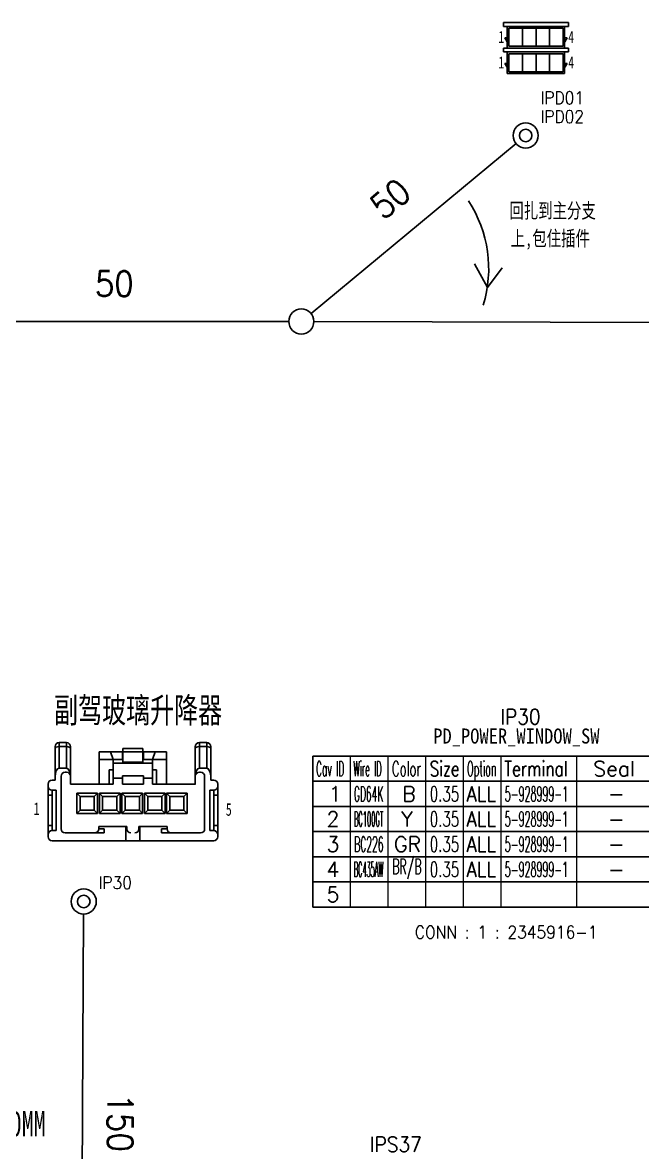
# Model space of a CAD drawing. Header units: inches. Extents: x 47316 to 59086, y 3141 to 11743.
# Drawn here: x 52960.1 to 53083.3, y 8458.5 to 8683.1 of the extents above; entities that cross this region are included whole.
import ezdxf

# ---------------------------------------------------------------- set-up
doc = ezdxf.new("R2010")
doc.units = ezdxf.units.IN
doc.header["$MEASUREMENT"] = 0
doc.layers.add('___SHELL', color=7, linetype='Continuous')
doc.styles.add('MtX_FangSong_GB2312', font='')
doc.styles.add('MtX_STFangsong', font='')
doc.styles.get("Standard").update_dxf_attribs({"font": ''})
doc.styles.get('MtX_FangSong_GB2312').set_extended_font_data('FangSong_GB2312')
doc.styles.get('MtX_STFangsong').set_extended_font_data('STFangsong')
doc.styles.get('Standard').set_extended_font_data('SimSun')
doc.linetypes.add('_VH_FOAM_COVERING_2', pattern='A,0.0001,[31,VeSys.shx,S=0.1,R=0,X=0,Y=0],-0.4,[31,VeSys.shx,S=0.1,R=180,X=0,Y=0],-0.0001', length=0.4002)
doc.linetypes.add('_VH_OTCON', pattern='A,0.0001,[7,VeSys.shx,S=0.1,R=0,X=0,Y=0],-0.4,[7,VeSys.shx,S=0.1,R=0,X=0,Y=0],-0.4,["X",Standard,S=1,R=0,X=-0.5,Y=-0.5],-0.0001,[7,VeSys.shx,S=0.1,R=0,X=0,Y=0],-0.4', length=1.2002)
doc.linetypes.add('_VH_UNTAPED', pattern='A,0.0001,[17,VeSys.shx,S=0.1,R=0,X=0,Y=0],-0.4', length=0.4001)

msp = doc.modelspace()

# ---------------------------------------------------------------- linework, layer by layer
at = {"color": 0, "lineweight": -2}
for p, q in [((53068.6, 8683.13), (53055.72, 8683.13)), ((53055.72, 8683.13), (53055.72, 8682.37)), ((53055.72, 8682.37), (53068.6, 8682.37)), ((53056.46, 8682.37), (53067.85, 8682.37)), ((53056.46, 8678.05), (53056.46, 8682.37)), ((53059.47, 8682.02), (53056.77, 8682.02)), ((53056.77, 8682.02), (53056.77, 8678.42)), ((53059.47, 8682.02), (53056.77, 8682.02)), ((53056.77, 8682.02), (53056.77, 8678.42)), ((53059.47, 8678.42), (53059.47, 8682.02)), ((53059.47, 8678.42), (53059.47, 8682.02)), ((53062.17, 8682.02), (53059.47, 8682.02)), ((53059.47, 8682.02), (53059.47, 8678.42)), ((53062.17, 8678.42), (53062.17, 8682.02)), ((53064.87, 8682.02), (53062.17, 8682.02)), ((53062.17, 8682.02), (53062.17, 8678.42)), ((53064.87, 8678.42), (53064.87, 8682.02)), ((53067.57, 8682.02), (53064.87, 8682.02)), ((53064.87, 8682.02), (53064.87, 8678.42)), ((53067.57, 8678.42), (53067.57, 8682.02)), ((53067.85, 8682.37), (53067.85, 8678.05)), ((53068.6, 8682.37), (53068.6, 8683.13)), ((53056.46, 8679.31), (53055.95, 8680.1)), ((53055.95, 8680.1), (53056.46, 8680.1)), ((53067.88, 8679.31), (53068.38, 8680.1)), ((53068.38, 8680.1), (53067.88, 8680.1)), ((53068.6, 8678.05), (53055.72, 8678.05)), ((53055.72, 8678.05), (53055.72, 8677.29)), ((53055.72, 8677.29), (53068.6, 8677.29)), ((53067.85, 8678.05), (53056.46, 8678.05)), ((53056.46, 8677.29), (53067.85, 8677.29)), ((53056.46, 8672.98), (53056.46, 8677.29)), ((53056.77, 8678.42), (53059.47, 8678.42)), ((53056.77, 8678.42), (53059.47, 8678.42)), ((53059.47, 8676.94), (53056.77, 8676.94)), ((53056.77, 8676.94), (53056.77, 8673.34)), ((53059.47, 8676.94), (53056.77, 8676.94)), ((53056.77, 8676.94), (53056.77, 8673.34)), ((53059.47, 8678.42), (53062.17, 8678.42)), ((53059.47, 8673.34), (53059.47, 8676.94)), ((53059.47, 8673.34), (53059.47, 8676.94)), ((53062.17, 8676.94), (53059.47, 8676.94)), ((53059.47, 8676.94), (53059.47, 8673.34)), ((53062.17, 8678.42), (53064.87, 8678.42)), ((53062.17, 8673.34), (53062.17, 8676.94)), ((53064.87, 8676.94), (53062.17, 8676.94)), ((53062.17, 8676.94), (53062.17, 8673.34)), ((53064.87, 8678.42), (53067.57, 8678.42)), ((53064.87, 8673.34), (53064.87, 8676.94)), ((53067.57, 8676.94), (53064.87, 8676.94)), ((53064.87, 8676.94), (53064.87, 8673.34)), ((53067.57, 8673.34), (53067.57, 8676.94)), ((53067.85, 8677.29), (53067.85, 8672.98)), ((53068.6, 8677.29), (53068.6, 8678.05)), ((53056.46, 8674.24), (53055.95, 8675.02)), ((53055.95, 8675.02), (53056.46, 8675.02)), ((53067.88, 8674.24), (53068.38, 8675.02)), ((53068.38, 8675.02), (53067.88, 8675.02)), ((53067.85, 8672.98), (53056.46, 8672.98)), ((53056.77, 8673.34), (53059.47, 8673.34)), ((53056.77, 8673.34), (53059.47, 8673.34)), ((53059.47, 8673.34), (53062.17, 8673.34)), ((53062.17, 8673.34), (53064.87, 8673.34)), ((53064.87, 8673.34), (53067.57, 8673.34)), ((53049.95, 8635.2), (53052.5, 8630.5)), ((53052.5, 8630.5), (53055.46, 8634.41))]:
    msp.add_line(p, q, dxfattribs=at)
at = {"color": 0, "linetype": '_VH_UNTAPED', "lineweight": -2, "ltscale": 5}
msp.add_line((53017.43, 8625.31), (53058.19, 8659.08), dxfattribs=at)
at = {"color": 0, "linetype": '_VH_OTCON', "lineweight": -2, "ltscale": 5}
for p, q in [((52943.22, 8623.72), (53013, 8623.72)), ((53180.66, 8623.25), (53018, 8623.71))]:
    msp.add_line(p, q, dxfattribs=at)
at = {"color": 0, "linetype": 'Continuous', "lineweight": -2}
for p, q in [((53017.76, 8537.3), (53100.26, 8537.3)), ((53017.76, 8532.3), (53017.76, 8537.3)), ((53017.76, 8532.3), (53100.26, 8532.3))]:
    msp.add_line(p, q, dxfattribs=at)
at = {"color": 7, "linetype": 'Continuous', "lineweight": 15}
for p, q in [((53025.26, 8532.3), (53025.26, 8537.3)), ((53032.76, 8532.3), (53032.76, 8537.3)), ((53040.26, 8532.3), (53040.26, 8537.3)), ((53047.76, 8532.3), (53047.76, 8537.3)), ((53055.26, 8532.3), (53055.26, 8537.3)), ((53070.26, 8532.3), (53070.26, 8537.3))]:
    msp.add_line(p, q, dxfattribs=at)
at = {"color": 102, "linetype": 'Continuous', "lineweight": 15}
for p, q in [((53025.26, 8527.3), (53025.26, 8532.3)), ((53032.76, 8527.3), (53032.76, 8532.3)), ((53040.26, 8527.3), (53040.26, 8532.3)), ((53047.76, 8527.3), (53047.76, 8532.3)), ((53055.26, 8527.3), (53055.26, 8532.3)), ((53070.26, 8527.3), (53070.26, 8532.3)), ((53025.26, 8522.3), (53025.26, 8527.3)), ((53032.76, 8522.3), (53032.76, 8527.3)), ((53040.26, 8522.3), (53040.26, 8527.3)), ((53047.76, 8522.3), (53047.76, 8527.3)), ((53055.26, 8522.3), (53055.26, 8527.3)), ((53070.26, 8522.3), (53070.26, 8527.3)), ((53025.26, 8517.3), (53025.26, 8522.3)), ((53032.76, 8517.3), (53032.76, 8522.3)), ((53040.26, 8517.3), (53040.26, 8522.3)), ((53047.76, 8517.3), (53047.76, 8522.3)), ((53055.26, 8517.3), (53055.26, 8522.3)), ((53070.26, 8517.3), (53070.26, 8522.3)), ((53025.26, 8512.3), (53025.26, 8517.3)), ((53032.76, 8512.3), (53032.76, 8517.3)), ((53040.26, 8512.3), (53040.26, 8517.3)), ((53047.76, 8512.3), (53047.76, 8517.3)), ((53055.26, 8512.3), (53055.26, 8517.3)), ((53070.26, 8512.3), (53070.26, 8517.3)), ((53025.26, 8507.3), (53025.26, 8512.3)), ((53032.76, 8507.3), (53032.76, 8512.3)), ((53040.26, 8507.3), (53040.26, 8512.3)), ((53047.76, 8507.3), (53047.76, 8512.3)), ((53055.26, 8507.3), (53055.26, 8512.3)), ((53070.26, 8507.3), (53070.26, 8512.3))]:
    msp.add_line(p, q, dxfattribs=at)
at = {"color": 0, "linetype": '_VH_FOAM_COVERING_2', "lineweight": -2, "ltscale": 5}
msp.add_line((52972.22, 8505.9), (52971.75, 8424.22), dxfattribs=at)
at = {"color": 0, "linetype": 'Continuous', "lineweight": -2}
for points in [[(53017.76, 8527.3), (53017.76, 8532.3), (53100.26, 8532.3), (53100.26, 8527.3)], [(53017.76, 8522.3), (53017.76, 8527.3), (53100.26, 8527.3), (53100.26, 8522.3)], [(53017.76, 8517.3), (53017.76, 8522.3), (53100.26, 8522.3), (53100.26, 8517.3)], [(53017.76, 8512.3), (53017.76, 8517.3), (53100.26, 8517.3), (53100.26, 8512.3)], [(53017.76, 8507.3), (53017.76, 8512.3), (53100.26, 8512.3), (53100.26, 8507.3)]]:
    msp.add_lwpolyline(points, close=True, dxfattribs=at)
for centre, radius in [((53060.11, 8660.68), 2.5), ((53060.11, 8660.68), 1.25), ((53015.5, 8623.72), 2.5), ((52972.23, 8508.4), 2.5), ((52972.23, 8508.4), 1.25)]:
    msp.add_circle(centre, radius, dxfattribs=at)
at = {"color": 0, "lineweight": -2}
msp.add_arc((53028.23, 8634.23), 24.53, 342.8197, 33.2128, dxfattribs=at)
at = {"layer": '___SHELL', "color": 0, "lineweight": -2, "ltscale": 0.01825}
for p, q in [((52968.8, 8539.99), (52967.34, 8539.99)), ((52995.22, 8539.99), (52996.68, 8539.99)), ((52967.34, 8539.21), (52968.8, 8539.21)), ((52996.68, 8539.21), (52995.22, 8539.21)), ((52967.34, 8534.89), (52968.8, 8534.89)), ((52996.68, 8534.89), (52995.22, 8534.89))]:
    msp.add_line(p, q, dxfattribs=at)
at = {"layer": '___SHELL', "color": 0, "lineweight": -2, "ltscale": 0.009726}
for p, q in [((52967.34, 8539.99), (52967.34, 8539.21)), ((52968.8, 8539.21), (52968.8, 8539.99)), ((52995.22, 8539.21), (52995.22, 8539.99)), ((52996.68, 8539.99), (52996.68, 8539.21))]:
    msp.add_line(p, q, dxfattribs=at)
at = {"layer": '___SHELL', "color": 0, "lineweight": -2, "ltscale": 0.004539}
for p, q in [((52966.54, 8539.19), (52966.54, 8538.83)), ((52969.6, 8538.83), (52969.6, 8539.19)), ((52994.42, 8538.83), (52994.42, 8539.19)), ((52997.48, 8539.19), (52997.48, 8538.83))]:
    msp.add_line(p, q, dxfattribs=at)
at = {"layer": '___SHELL', "color": 0, "lineweight": -2, "ltscale": 0.06999}
for p, q in [((52966.54, 8533.23), (52966.54, 8538.83)), ((52997.48, 8533.23), (52997.48, 8538.83))]:
    msp.add_line(p, q, dxfattribs=at)
at = {"layer": '___SHELL', "color": 0, "lineweight": -2, "ltscale": 0.054024}
for p, q in [((52967.34, 8534.89), (52967.34, 8539.21)), ((52968.8, 8539.21), (52968.8, 8534.89)), ((52995.22, 8539.21), (52995.22, 8534.89)), ((52996.68, 8534.89), (52996.68, 8539.21))]:
    msp.add_line(p, q, dxfattribs=at)
at = {"layer": '___SHELL', "color": 0, "lineweight": -2, "ltscale": 0.068729}
for p, q in [((52969.6, 8538.83), (52969.6, 8533.33)), ((52994.42, 8538.83), (52994.42, 8533.33))]:
    msp.add_line(p, q, dxfattribs=at)
at = {"layer": '___SHELL', "color": 0, "lineweight": -2, "ltscale": 0.028}
for p, q in [((52975.31, 8538.17), (52977.55, 8538.17)), ((52988.71, 8538.17), (52986.47, 8538.17))]:
    msp.add_line(p, q, dxfattribs=at)
at = {"layer": '___SHELL', "color": 0, "lineweight": -2, "ltscale": 0.01925}
for p, q in [((52975.31, 8538.17), (52975.31, 8536.63)), ((52988.71, 8538.17), (52988.71, 8536.63))]:
    msp.add_line(p, q, dxfattribs=at)
at = {"layer": '___SHELL', "color": 0, "lineweight": -2, "ltscale": 0.020483}
for p, q in [((52977.55, 8538.17), (52978.11, 8536.63)), ((52986.47, 8538.17), (52985.91, 8536.63))]:
    msp.add_line(p, q, dxfattribs=at)
at = {"layer": '___SHELL', "color": 0, "lineweight": -2, "ltscale": 0.029501}
for p, q in [((52977.55, 8538.17), (52979.91, 8538.17)), ((52986.47, 8538.17), (52984.11, 8538.17))]:
    msp.add_line(p, q, dxfattribs=at)
at = {"layer": '___SHELL', "color": 0, "lineweight": -2, "ltscale": 0.019251}
for p, q in [((52979.91, 8538.17), (52979.93, 8536.63)), ((52984.11, 8538.17), (52984.09, 8536.63))]:
    msp.add_line(p, q, dxfattribs=at)
at = {"layer": '___SHELL', "color": 0, "lineweight": -2, "ltscale": 0.00875}
for p, q in [((52980.01, 8538.13), (52980.01, 8538.83)), ((52984.01, 8538.13), (52984.01, 8538.83))]:
    msp.add_line(p, q, dxfattribs=at)
at = {"layer": '___SHELL', "color": 0, "lineweight": -2, "ltscale": 0.05}
for p, q in [((52982.01, 8538.83), (52980.01, 8538.83)), ((52982.01, 8538.13), (52980.01, 8538.13)), ((52982.01, 8538.83), (52984.01, 8538.83)), ((52982.01, 8538.13), (52984.01, 8538.13)), ((52982.01, 8536.1), (52980.01, 8536.1)), ((52982.01, 8536.1), (52984.01, 8536.1))]:
    msp.add_line(p, q, dxfattribs=at)
at = {"layer": '___SHELL', "color": 0, "lineweight": -2, "ltscale": 0.025339}
for p, q in [((52980.01, 8536.1), (52980.01, 8538.13)), ((52984.01, 8536.1), (52984.01, 8538.13))]:
    msp.add_line(p, q, dxfattribs=at)
at = {"layer": '___SHELL', "color": 0, "lineweight": -2, "ltscale": 0.034999}
for p, q in [((52975.31, 8536.63), (52978.11, 8536.63)), ((52988.71, 8536.63), (52985.91, 8536.63))]:
    msp.add_line(p, q, dxfattribs=at)
at = {"layer": '___SHELL', "color": 0, "lineweight": -2, "ltscale": 0.06125}
for p, q in [((52975.31, 8531.73), (52975.31, 8536.63)), ((52988.71, 8531.73), (52988.71, 8536.63))]:
    msp.add_line(p, q, dxfattribs=at)
at = {"layer": '___SHELL', "color": 0, "lineweight": -2, "ltscale": 0.022752}
for p, q in [((52979.93, 8536.63), (52978.11, 8536.63)), ((52984.09, 8536.63), (52985.91, 8536.63))]:
    msp.add_line(p, q, dxfattribs=at)
at = {"layer": '___SHELL', "color": 0, "lineweight": -2, "ltscale": 0.008794}
for p, q in [((52978.11, 8536.63), (52978.11, 8535.92)), ((52985.91, 8536.63), (52985.91, 8535.92))]:
    msp.add_line(p, q, dxfattribs=at)
at = {"layer": '___SHELL', "color": 0, "lineweight": -2, "ltscale": 0.0375}
for p, q in [((52978.11, 8535.92), (52978.11, 8532.92)), ((52985.91, 8535.92), (52985.91, 8532.92))]:
    msp.add_line(p, q, dxfattribs=at)
at = {"layer": '___SHELL', "color": 0, "lineweight": -2, "ltscale": 0.097501}
for q in [(52978.11, 8535.92), (52985.91, 8535.92)]:
    msp.add_line((52982.01, 8535.92), q, dxfattribs=at)
at = {"layer": '___SHELL', "color": 0, "lineweight": -2, "ltscale": 0.002249}
for p, q in [((52979.83, 8536.63), (52980.01, 8536.63)), ((52984.19, 8536.63), (52984.01, 8536.63))]:
    msp.add_line(p, q, dxfattribs=at)
at = {"layer": '___SHELL', "color": 0, "lineweight": -2, "ltscale": 0.008721}
for p, q in [((52966.54, 8533.23), (52966.54, 8532.53)), ((52997.48, 8533.23), (52997.48, 8532.53))]:
    msp.add_line(p, q, dxfattribs=at)
at = {"layer": '___SHELL', "color": 0, "lineweight": -2, "ltscale": 0.1305}
for p, q in [((52967.74, 8533.29), (52967.74, 8522.85)), ((52996.28, 8533.29), (52996.28, 8522.85))]:
    msp.add_line(p, q, dxfattribs=at)
at = {"layer": '___SHELL', "color": 0, "lineweight": -2, "ltscale": 0.00325}
for p, q in [((52968.54, 8534.09), (52968.8, 8534.09)), ((52995.48, 8534.09), (52995.22, 8534.09))]:
    msp.add_line(p, q, dxfattribs=at)
at = {"layer": '___SHELL', "color": 0, "lineweight": -2, "ltscale": 0.0195}
for p, q in [((52969.6, 8531.73), (52969.6, 8533.29)), ((52994.42, 8531.73), (52994.42, 8533.29))]:
    msp.add_line(p, q, dxfattribs=at)
at = {"layer": '___SHELL', "color": 0, "lineweight": -2, "ltscale": 0.036}
for p, q in [((52977.31, 8531.73), (52977.31, 8534.61)), ((52986.71, 8531.73), (52986.71, 8534.61))]:
    msp.add_line(p, q, dxfattribs=at)
at = {"layer": '___SHELL', "color": 0, "lineweight": -2, "ltscale": 0.009999}
for p, q in [((52978.11, 8534.61), (52977.31, 8534.61)), ((52985.91, 8534.61), (52986.71, 8534.61))]:
    msp.add_line(p, q, dxfattribs=at)
at = {"layer": '___SHELL', "color": 0, "lineweight": -2, "ltscale": 0.014956}
for p, q in [((52978.11, 8532.92), (52978.11, 8531.73)), ((52979.91, 8531.73), (52979.91, 8532.92)), ((52984.11, 8531.73), (52984.11, 8532.92)), ((52985.91, 8532.92), (52985.91, 8531.73))]:
    msp.add_line(p, q, dxfattribs=at)
at = {"layer": '___SHELL', "color": 0, "lineweight": -2, "ltscale": 0.022501}
for p, q in [((52978.11, 8532.92), (52979.91, 8532.92)), ((52985.91, 8532.92), (52984.11, 8532.92))]:
    msp.add_line(p, q, dxfattribs=at)
at = {"layer": '___SHELL', "color": 0, "lineweight": -2, "ltscale": 0.005795}
for p, q in [((52979.91, 8532.92), (52979.91, 8533.39)), ((52984.11, 8532.92), (52984.11, 8533.39))]:
    msp.add_line(p, q, dxfattribs=at)
at = {"layer": '___SHELL', "color": 0, "lineweight": -2, "ltscale": 0.052499}
for p, q in [((52979.91, 8533.39), (52982.01, 8533.39)), ((52984.11, 8533.39), (52982.01, 8533.39)), ((52979.91, 8531.73), (52982.01, 8531.73)), ((52984.11, 8531.73), (52982.01, 8531.73))]:
    msp.add_line(p, q, dxfattribs=at)
at = {"layer": '___SHELL', "color": 0, "lineweight": -2, "ltscale": 0.005}
for p, q in [((52965.14, 8531.33), (52965.14, 8531.73)), ((52998.88, 8531.33), (52998.88, 8531.73)), ((52965.14, 8521.29), (52965.14, 8521.69)), ((52998.88, 8521.29), (52998.88, 8521.69))]:
    msp.add_line(p, q, dxfattribs=at)
at = {"layer": '___SHELL', "color": 0, "lineweight": -2, "ltscale": 0.0225}
for p, q in [((52965.14, 8529.53), (52965.14, 8531.33)), ((52998.88, 8529.53), (52998.88, 8531.33)), ((52965.14, 8521.69), (52965.14, 8523.49)), ((52998.88, 8521.69), (52998.88, 8523.49))]:
    msp.add_line(p, q, dxfattribs=at)
at = {"layer": '___SHELL', "color": 0, "lineweight": -2, "ltscale": 0.0075}
for p, q in [((52965.94, 8532.53), (52966.54, 8532.53)), ((52998.08, 8532.53), (52997.48, 8532.53))]:
    msp.add_line(p, q, dxfattribs=at)
at = {"layer": '___SHELL', "color": 0, "lineweight": -2, "ltscale": 0.010001}
for p, q in [((52966.74, 8530.53), (52965.94, 8530.53)), ((52997.28, 8530.53), (52998.08, 8530.53)), ((52965.94, 8529.53), (52965.14, 8529.53)), ((52998.08, 8529.53), (52998.88, 8529.53)), ((52965.94, 8523.49), (52965.14, 8523.49)), ((52965.94, 8522.49), (52966.74, 8522.49)), ((52998.08, 8522.49), (52997.28, 8522.49)), ((52998.08, 8523.49), (52998.88, 8523.49))]:
    msp.add_line(p, q, dxfattribs=at)
at = {"layer": '___SHELL', "color": 0, "lineweight": -2, "ltscale": 0.1005}
for p, q in [((52965.94, 8522.49), (52965.94, 8530.53)), ((52966.74, 8530.53), (52966.74, 8522.49)), ((52997.28, 8530.53), (52997.28, 8522.49)), ((52998.08, 8522.49), (52998.08, 8530.53))]:
    msp.add_line(p, q, dxfattribs=at)
at = {"layer": '___SHELL', "color": 0, "lineweight": -2, "ltscale": 0.049249}
for p, q in [((52969.59, 8531.73), (52978.11, 8531.73)), ((52994.43, 8531.73), (52985.91, 8531.73))]:
    msp.add_line(p, q, dxfattribs=at)
at = {"layer": '___SHELL', "color": 0, "lineweight": -2, "ltscale": 0.0755}
for p, q in [((52965.14, 8523.49), (52965.14, 8529.53)), ((52998.88, 8523.49), (52998.88, 8529.53))]:
    msp.add_line(p, q, dxfattribs=at)
at = {"layer": '___SHELL', "color": 0, "lineweight": -2}
for p, q in [((52970.87, 8529.93), (52974.97, 8529.93)), ((52970.87, 8525.91), (52970.87, 8529.93)), ((52970.87, 8529.93), (52971.51, 8529.29)), ((52970.87, 8529.93), (52974.97, 8529.93)), ((52970.87, 8525.91), (52970.87, 8529.93)), ((52970.87, 8529.93), (52971.51, 8529.29)), ((52971.51, 8529.29), (52974.33, 8529.29)), ((52971.51, 8526.55), (52971.51, 8529.29)), ((52971.51, 8529.29), (52974.33, 8529.29)), ((52971.51, 8526.55), (52971.51, 8529.29)), ((52974.97, 8529.93), (52974.33, 8529.29)), ((52974.97, 8529.93), (52974.33, 8529.29)), ((52974.33, 8529.29), (52974.33, 8526.55)), ((52974.33, 8529.29), (52974.33, 8526.55)), ((52974.97, 8529.93), (52974.97, 8525.91)), ((52974.97, 8529.93), (52974.97, 8525.91)), ((52975.35, 8529.93), (52979.45, 8529.93)), ((52975.35, 8525.91), (52975.35, 8529.93)), ((52975.35, 8529.93), (52975.99, 8529.29)), ((52975.35, 8529.93), (52979.45, 8529.93)), ((52975.35, 8525.91), (52975.35, 8529.93)), ((52975.35, 8529.93), (52975.99, 8529.29)), ((52975.99, 8529.29), (52978.81, 8529.29)), ((52975.99, 8526.55), (52975.99, 8529.29)), ((52975.99, 8529.29), (52978.81, 8529.29)), ((52975.99, 8526.55), (52975.99, 8529.29)), ((52979.45, 8529.93), (52978.81, 8529.29)), ((52979.45, 8529.93), (52978.81, 8529.29)), ((52978.81, 8529.29), (52978.81, 8526.55)), ((52978.81, 8529.29), (52978.81, 8526.55)), ((52979.45, 8529.93), (52979.45, 8525.91)), ((52979.45, 8529.93), (52979.45, 8525.91)), ((52979.83, 8529.93), (52983.93, 8529.93)), ((52979.83, 8525.91), (52979.83, 8529.93)), ((52979.83, 8529.93), (52980.47, 8529.29)), ((52979.83, 8529.93), (52983.93, 8529.93)), ((52979.83, 8525.91), (52979.83, 8529.93)), ((52979.83, 8529.93), (52980.47, 8529.29)), ((52980.47, 8529.29), (52983.29, 8529.29)), ((52980.47, 8526.55), (52980.47, 8529.29)), ((52980.47, 8529.29), (52983.29, 8529.29)), ((52980.47, 8526.55), (52980.47, 8529.29)), ((52983.93, 8529.93), (52983.29, 8529.29)), ((52983.93, 8529.93), (52983.29, 8529.29)), ((52983.29, 8529.29), (52983.29, 8526.55)), ((52983.29, 8529.29), (52983.29, 8526.55)), ((52983.93, 8529.93), (52983.93, 8525.91)), ((52983.93, 8529.93), (52983.93, 8525.91)), ((52984.31, 8529.93), (52988.41, 8529.93)), ((52984.31, 8525.91), (52984.31, 8529.93)), ((52984.31, 8529.93), (52984.95, 8529.29)), ((52984.31, 8529.93), (52988.41, 8529.93)), ((52984.31, 8525.91), (52984.31, 8529.93)), ((52984.31, 8529.93), (52984.95, 8529.29)), ((52984.95, 8529.29), (52987.77, 8529.29)), ((52984.95, 8526.55), (52984.95, 8529.29)), ((52984.95, 8529.29), (52987.77, 8529.29)), ((52984.95, 8526.55), (52984.95, 8529.29)), ((52988.41, 8529.93), (52987.77, 8529.29)), ((52988.41, 8529.93), (52987.77, 8529.29)), ((52987.77, 8529.29), (52987.77, 8526.55)), ((52987.77, 8529.29), (52987.77, 8526.55)), ((52988.41, 8529.93), (52988.41, 8525.91)), ((52988.41, 8529.93), (52988.41, 8525.91)), ((52988.71, 8529.93), (52992.81, 8529.93)), ((52988.71, 8525.91), (52988.71, 8529.93)), ((52988.71, 8529.93), (52989.35, 8529.29)), ((52988.71, 8529.93), (52992.81, 8529.93)), ((52988.71, 8525.91), (52988.71, 8529.93)), ((52988.71, 8529.93), (52989.35, 8529.29)), ((52989.35, 8529.29), (52992.17, 8529.29)), ((52989.35, 8526.55), (52989.35, 8529.29)), ((52989.35, 8529.29), (52992.17, 8529.29)), ((52989.35, 8526.55), (52989.35, 8529.29)), ((52992.81, 8529.93), (52992.17, 8529.29)), ((52992.81, 8529.93), (52992.17, 8529.29)), ((52992.17, 8529.29), (52992.17, 8526.55)), ((52992.17, 8529.29), (52992.17, 8526.55)), ((52992.81, 8529.93), (52992.81, 8525.91)), ((52992.81, 8529.93), (52992.81, 8525.91)), ((52971.51, 8526.55), (52970.87, 8525.91)), ((52971.51, 8526.55), (52970.87, 8525.91)), ((52974.33, 8526.55), (52971.51, 8526.55)), ((52974.33, 8526.55), (52971.51, 8526.55)), ((52974.33, 8526.55), (52974.97, 8525.91)), ((52974.33, 8526.55), (52974.97, 8525.91)), ((52975.99, 8526.55), (52975.35, 8525.91)), ((52975.99, 8526.55), (52975.35, 8525.91)), ((52978.81, 8526.55), (52975.99, 8526.55)), ((52978.81, 8526.55), (52975.99, 8526.55)), ((52978.81, 8526.55), (52979.45, 8525.91)), ((52978.81, 8526.55), (52979.45, 8525.91)), ((52980.47, 8526.55), (52979.83, 8525.91)), ((52980.47, 8526.55), (52979.83, 8525.91)), ((52983.29, 8526.55), (52980.47, 8526.55)), ((52983.29, 8526.55), (52980.47, 8526.55)), ((52983.29, 8526.55), (52983.93, 8525.91)), ((52983.29, 8526.55), (52983.93, 8525.91)), ((52984.95, 8526.55), (52984.31, 8525.91)), ((52984.95, 8526.55), (52984.31, 8525.91)), ((52987.77, 8526.55), (52984.95, 8526.55)), ((52987.77, 8526.55), (52984.95, 8526.55)), ((52987.77, 8526.55), (52988.41, 8525.91)), ((52987.77, 8526.55), (52988.41, 8525.91)), ((52989.35, 8526.55), (52988.71, 8525.91)), ((52989.35, 8526.55), (52988.71, 8525.91)), ((52992.17, 8526.55), (52989.35, 8526.55)), ((52992.17, 8526.55), (52989.35, 8526.55)), ((52992.17, 8526.55), (52992.81, 8525.91)), ((52992.17, 8526.55), (52992.81, 8525.91)), ((52974.97, 8525.91), (52970.87, 8525.91)), ((52974.97, 8525.91), (52970.87, 8525.91)), ((52979.45, 8525.91), (52975.35, 8525.91)), ((52979.45, 8525.91), (52975.35, 8525.91)), ((52983.93, 8525.91), (52979.83, 8525.91)), ((52983.93, 8525.91), (52979.83, 8525.91)), ((52988.41, 8525.91), (52984.31, 8525.91)), ((52988.41, 8525.91), (52984.31, 8525.91)), ((52992.81, 8525.91), (52988.71, 8525.91)), ((52992.81, 8525.91), (52988.71, 8525.91))]:
    msp.add_line(p, q, dxfattribs=at)
at = {"layer": '___SHELL', "color": 0, "lineweight": -2, "ltscale": 0.016251}
for p, q in [((52968.54, 8522.05), (52974.41, 8522.05)), ((52995.48, 8522.05), (52989.6, 8522.05))]:
    msp.add_line(p, q, dxfattribs=at)
at = {"layer": '___SHELL', "color": 0, "lineweight": -2, "ltscale": 0.02375}
for p, q in [((52976.31, 8522.05), (52974.41, 8522.05)), ((52987.71, 8522.05), (52989.61, 8522.05))]:
    msp.add_line(p, q, dxfattribs=at)
at = {"layer": '___SHELL', "color": 0, "lineweight": -2, "ltscale": 0.0055}
for p, q in [((52975.21, 8523.29), (52975.21, 8522.85)), ((52980.81, 8523.29), (52980.81, 8522.85)), ((52983.21, 8523.29), (52983.21, 8522.85)), ((52988.81, 8523.29), (52988.81, 8522.85))]:
    msp.add_line(p, q, dxfattribs=at)
at = {"layer": '___SHELL', "color": 0, "lineweight": -2, "ltscale": 0.070001}
for p, q in [((52975.21, 8523.29), (52980.81, 8523.29)), ((52988.81, 8523.29), (52983.21, 8523.29))]:
    msp.add_line(p, q, dxfattribs=at)
at = {"layer": '___SHELL', "color": 0, "lineweight": -2, "ltscale": 0.013751}
for p, q in [((52975.21, 8522.85), (52976.31, 8522.85)), ((52988.81, 8522.85), (52987.71, 8522.85))]:
    msp.add_line(p, q, dxfattribs=at)
at = {"layer": '___SHELL', "color": 0, "lineweight": -2, "ltscale": 0.01}
for p, q in [((52976.31, 8522.05), (52976.31, 8522.85)), ((52987.71, 8522.05), (52987.71, 8522.85))]:
    msp.add_line(p, q, dxfattribs=at)
at = {"layer": '___SHELL', "color": 0, "lineweight": -2, "ltscale": 0.035}
for p, q in [((52980.61, 8523.29), (52980.61, 8520.49)), ((52983.41, 8523.29), (52983.41, 8520.49))]:
    msp.add_line(p, q, dxfattribs=at)
at = {"layer": '___SHELL', "color": 0, "lineweight": -2, "ltscale": 0.12625}
for p, q in [((52980.61, 8520.49), (52965.94, 8520.49)), ((52983.41, 8520.49), (52998.08, 8520.49))]:
    msp.add_line(p, q, dxfattribs=at)
at = {"layer": '___SHELL', "color": 0, "lineweight": -2, "ltscale": 0.035001}
for q in [(52980.61, 8520.49), (52983.41, 8520.49)]:
    msp.add_line((52982.01, 8520.49), q, dxfattribs=at)
at = {"layer": '___SHELL', "color": 0, "lineweight": -2}
for centre, start, end in [((52967.34, 8539.19), 90, 180), ((52968.8, 8539.19), 0, 90), ((52995.22, 8539.19), 90, 180), ((52996.68, 8539.19), 360, 90), ((52968.54, 8533.29), 90, 180), ((52968.8, 8533.29), 0, 90), ((52995.22, 8533.29), 90, 180), ((52995.48, 8533.29), 360, 90), ((52965.94, 8531.73), 90, 180), ((52965.94, 8531.33), 180, 270), ((52998.08, 8531.73), 0, 90), ((52998.08, 8531.33), 270, 0), ((52965.94, 8521.69), 90, 180), ((52968.54, 8522.85), 180, 270), ((52974.41, 8522.85), 270, 0), ((52981.61, 8522.85), 180, 270), ((52982.41, 8522.85), 270, 360), ((52989.61, 8522.85), 180, 270), ((52995.48, 8522.85), 270, 360), ((52998.08, 8521.69), 360, 90), ((52965.94, 8521.29), 180, 270), ((52998.08, 8521.29), 270, 0)]:
    msp.add_arc(centre, 0.8, start, end, dxfattribs=at)
for centre, major_axis, start_param, end_param in [((52967.34, 8538.83), (0.8, 0), 1.570796, 3.141593), ((52968.8, 8538.83), (-0.8, 0), 3.141593, 4.712389), ((52967.34, 8533.23), (0, -1.66), 3.141593, 4.712389), ((52968.8, 8533.23), (0, 1.66), 4.773057, 6.283185)]:
    msp.add_ellipse(centre, major_axis=major_axis, ratio=0.481259, start_param=start_param, end_param=end_param, dxfattribs=at)
at = {"layer": '___SHELL', "color": 0, "lineweight": -2, "extrusion": (0, 0, -1)}
for centre, major_axis, start_param, end_param in [((52995.22, 8538.83), (0.8, 0), 3.141593, 4.712389), ((52996.68, 8538.83), (-0.8, 0), 1.570796, 3.141593), ((52995.22, 8533.23), (0, 1.66), 4.773057, 6.283185), ((52996.68, 8533.23), (0, -1.66), 3.141593, 4.712389)]:
    msp.add_ellipse(centre, major_axis=major_axis, ratio=0.481259, start_param=start_param, end_param=end_param, dxfattribs=at)

# ---------------------------------------------------------------- texts
at = {"color": 0, "lineweight": -2, "style": 'MtX_FangSong_GB2312', "width": 0.7}
for s, height, p in [('1', 2.4, (53054.69, 8679.08, 0)), ('4', 2.4, (53068.58, 8679.08, 0)), ('1', 2.4, (53054.69, 8674.01, 0)), ('4', 2.4, (53068.58, 8674.01, 0)), ('分支标签规格10MM*60MM', 5, (52914.6, 8461.75))]:
    msp.add_text(s, height=height, dxfattribs=at).set_placement(p)
msp.add_text('副驾玻璃升降器', height=5, rotation=360, dxfattribs=at).set_placement((52966.33, 8543.94))
at = {"color": 21, "linetype": 'Continuous', "lineweight": 15, "attachment_point": 1}
for s, insert, char_height, width in [('\\Fromans.shx;\\W0.9000000000;\\T1.0000000000;\\o\\lIPD01', (53063.04, 8669.43), 2.5, 9.6429), ('\\Fromans.shx;\\W0.9000000000;\\T1.0000000000;\\o\\lIPD02', (53063.04, 8665.68), 2.5, 9.6429), ('\\Fromans.shx;\\W0.4417475728;\\T1.0000000000;\\o\\lGD64K', (53025.95, 8531.3), 3, 6.5), ('\\Fromans.shx;\\W0.6500000000;\\T1.0000000000;\\o\\l0.35', (53041.04, 8531.3), 3, 6.5), ('\\Fromans.shx;\\W0.4622641509;\\T1.0000000000;\\o\\l5-928999-1', (53055.96, 8531.3), 3, 14), ('\\Fromans.shx;\\W0.3273381295;\\T1.0000000000;\\o\\lBC100GT', (53025.95, 8526.3), 3, 6.5), ('\\Fromans.shx;\\W0.6500000000;\\T1.0000000000;\\o\\l0.35', (53041.04, 8526.3), 3, 6.5), ('\\Fromans.shx;\\W0.4622641509;\\T1.0000000000;\\o\\l5-928999-1', (53055.96, 8526.3), 3, 14), ('\\Fromans.shx;\\W0.4460784314;\\T1.0000000000;\\o\\lBC226', (53026.01, 8521.3), 3, 6.5), ('\\Fromans.shx;\\W0.6500000000;\\T1.0000000000;\\o\\l0.35', (53041.04, 8521.3), 3, 6.5), ('\\Fromans.shx;\\W0.4622641509;\\T1.0000000000;\\o\\l5-928999-1', (53055.96, 8521.3), 3, 14), ('\\Fromans.shx;\\W0.3159722222;\\T1.0000000000;\\o\\lBC435AW', (53025.94, 8516.3), 3, 6.5), ('\\Fromans.shx;\\W0.6500000000;\\T1.0000000000;\\o\\l0.35', (53041.04, 8516.3), 3, 6.5), ('\\Fromans.shx;\\W0.4622641509;\\T1.0000000000;\\o\\l5-928999-1', (53055.96, 8516.3), 3, 14), ('\\Fromans.shx;\\W0.9000000000;\\T1.0000000000;\\o\\lIP30', (52975.16, 8513.4), 2.5, 7.3929)]:
    msp.add_mtext(s, dxfattribs=dict(at, insert=insert, char_height=char_height, width=width))
at = {"color": 7, "linetype": '_VH_UNTAPED', "lineweight": 18, "ltscale": 5, "insert": (53028.62, 8647.57), "char_height": 5, "width": 8.5714, "attachment_point": 1, "rotation": 39.6445}
msp.add_mtext('\\Fromans.shx;\\W0.9000000000;\\T1.0000000000;\\o\\l50', dxfattribs=at)
at = {"color": 7, "linetype": '_VH_OTCON', "lineweight": 18, "ltscale": 5, "insert": (52974.47, 8633.72), "char_height": 5, "width": 8.5714, "attachment_point": 1}
msp.add_mtext('\\Fromans.shx;\\W0.9000000000;\\T1.0000000000;\\o\\l50', dxfattribs=at)
at = {"color": 6, "linetype": 'Continuous', "lineweight": 20, "char_height": 3, "attachment_point": 1}
for s, insert, width in [('\\Fromans.shx;\\W0.9000000000;\\T1.0000000000;\\o\\lIP30', (53055.09, 8546.62), 8.8714), ('\\f黑体|b0|i0|c1|p0;\\W0.9000000000;\\T1.0000000000;\\o\\lPD_POWER_WINDOW_SW', (53041.73, 8542.8), 34.9483), ('\\Fromans.shx;\\W0.9000000000;\\T1.0000000000;\\o\\lIPS37', (53029.15, 8461.61), 11.4429)]:
    msp.add_mtext(s, dxfattribs=dict(at, insert=insert, width=width))
at = {"color": 7, "linetype": 'Continuous', "lineweight": 15, "char_height": 3, "attachment_point": 1}
for s, insert, width in [('\\Fromans.shx;\\W0.4292452830;\\T1.0000000000;\\o\\lCav ID', (53018.44, 8536.3), 6.5), ('\\Fromans.shx;\\W0.4026548673;\\T1.0000000000;\\o\\lWire ID', (53025.87, 8536.3), 6.5), ('\\Fromans.shx;\\W0.5687500000;\\T1.0000000000;\\o\\lColor', (53033.5, 8536.3), 6.5), ('\\Fromans.shx;\\W0.7222222222;\\T1.0000000000;\\o\\lSize', (53041.07, 8536.3), 6.5), ('\\Fromans.shx;\\W0.4595959596;\\T1.0000000000;\\o\\lOption', (53048.46, 8536.3), 6.5), ('\\Fromans.shx;\\W0.7480916031;\\T1.0000000000;\\o\\lTerminal', (53055.87, 8536.3), 14), ('\\Fromans.shx;\\W1.0000000000;\\T1.0000000000;\\o\\lSeal', (53073.54, 8536.3), 9.2857), ('\\Fromans.shx;\\W1.0000000000;\\T1.0000000000;\\o\\l1', (53020.94, 8531.3), 2.8571), ('\\Fromans.shx;\\W1.0000000000;\\T1.0000000000;\\o\\l2', (53020.51, 8526.3), 2.8571), ('\\Fromans.shx;\\W1.0000000000;\\T1.0000000000;\\o\\l3', (53020.51, 8521.3), 2.8571), ('\\Fromans.shx;\\W1.0000000000;\\T1.0000000000;\\o\\l4', (53020.51, 8516.3), 2.8571), ('\\Fromans.shx;\\W1.0000000000;\\T1.0000000000;\\o\\l5', (53020.51, 8511.3), 2.8571)]:
    msp.add_mtext(s, dxfattribs=dict(at, insert=insert, width=width))
at = {"color": 140, "linetype": 'Continuous', "lineweight": 15, "char_height": 3, "attachment_point": 1}
for s, insert, width in [('\\Fromans.shx;\\W1.0000000000;\\T1.0000000000;\\o\\lB', (53035.58, 8531.3), 3), ('\\Fromans.shx;\\W0.8750000000;\\T1.0000000000;\\o\\lALL', (53048.38, 8531.3), 6.5), ('\\Fromans.shx;\\W1.0000000000;\\T1.0000000000;\\o\\l-', (53076.47, 8531.3), 3.7143), ('\\Fromans.shx;\\W1.0000000000;\\T1.0000000000;\\o\\lY', (53035.37, 8526.3), 2.5714), ('\\Fromans.shx;\\W0.8750000000;\\T1.0000000000;\\o\\lALL', (53048.38, 8526.3), 6.5), ('\\Fromans.shx;\\W1.0000000000;\\T1.0000000000;\\o\\l-', (53076.47, 8526.3), 3.7143), ('\\Fromans.shx;\\W1.0000000000;\\T1.0000000000;\\o\\lGR', (53033.94, 8521.3), 6), ('\\Fromans.shx;\\W0.8750000000;\\T1.0000000000;\\o\\lALL', (53048.38, 8521.3), 6.5), ('\\Fromans.shx;\\W1.0000000000;\\T1.0000000000;\\o\\l-', (53076.47, 8521.3), 3.7143), ('\\Fromans.shx;\\W0.5352941176;\\T1.0000000000;\\o\\lBR/B', (53033.56, 8516.87), 6.5), ('\\Fromans.shx;\\W0.8750000000;\\T1.0000000000;\\o\\lALL', (53048.38, 8516.3), 6.5), ('\\Fromans.shx;\\W1.0000000000;\\T1.0000000000;\\o\\l-', (53076.47, 8516.3), 3.7143)]:
    msp.add_mtext(s, dxfattribs=dict(at, insert=insert, width=width))
at = {"color": 42, "linetype": 'Continuous', "lineweight": 15, "insert": (53038.06, 8503.55), "char_height": 2.5, "width": 42.5357, "attachment_point": 1}
msp.add_mtext('\\Fromans.shx;\\W0.9000000000;\\T1.0000000000;\\o\\lCONN : 1 : 2345916-1', dxfattribs=at)
at = {"color": 7, "linetype": '_VH_FOAM_COVERING_2', "lineweight": 18, "ltscale": 5, "insert": (52981.98, 8470.2), "char_height": 5, "width": 12.8571, "attachment_point": 1, "rotation": 270}
msp.add_mtext('\\Fromans.shx;\\W0.9000000000;\\T1.0000000000;\\o\\l150', dxfattribs=at)
at = {"layer": '___SHELL', "color": 0, "lineweight": -2, "style": 'MtX_STFangsong', "width": 0.7}
for s, p in [('回扎到主分支', (53056.87, 8644.26)), ('上,包住插件', (53057.13, 8638.74))]:
    msp.add_text(s, height=3, dxfattribs=at).set_placement(p)
at = {"layer": '___SHELL', "color": 0, "linetype": 'ByBlock', "lineweight": -2, "style": 'MtX_FangSong_GB2312', "width": 0.7}
for s, p in [('1', (52962.26, 8525.6)), ('5', (53000.48, 8525.46))]:
    msp.add_text(s, height=2.5, dxfattribs=at).set_placement(p)

doc.saveas('drawing.dxf')
